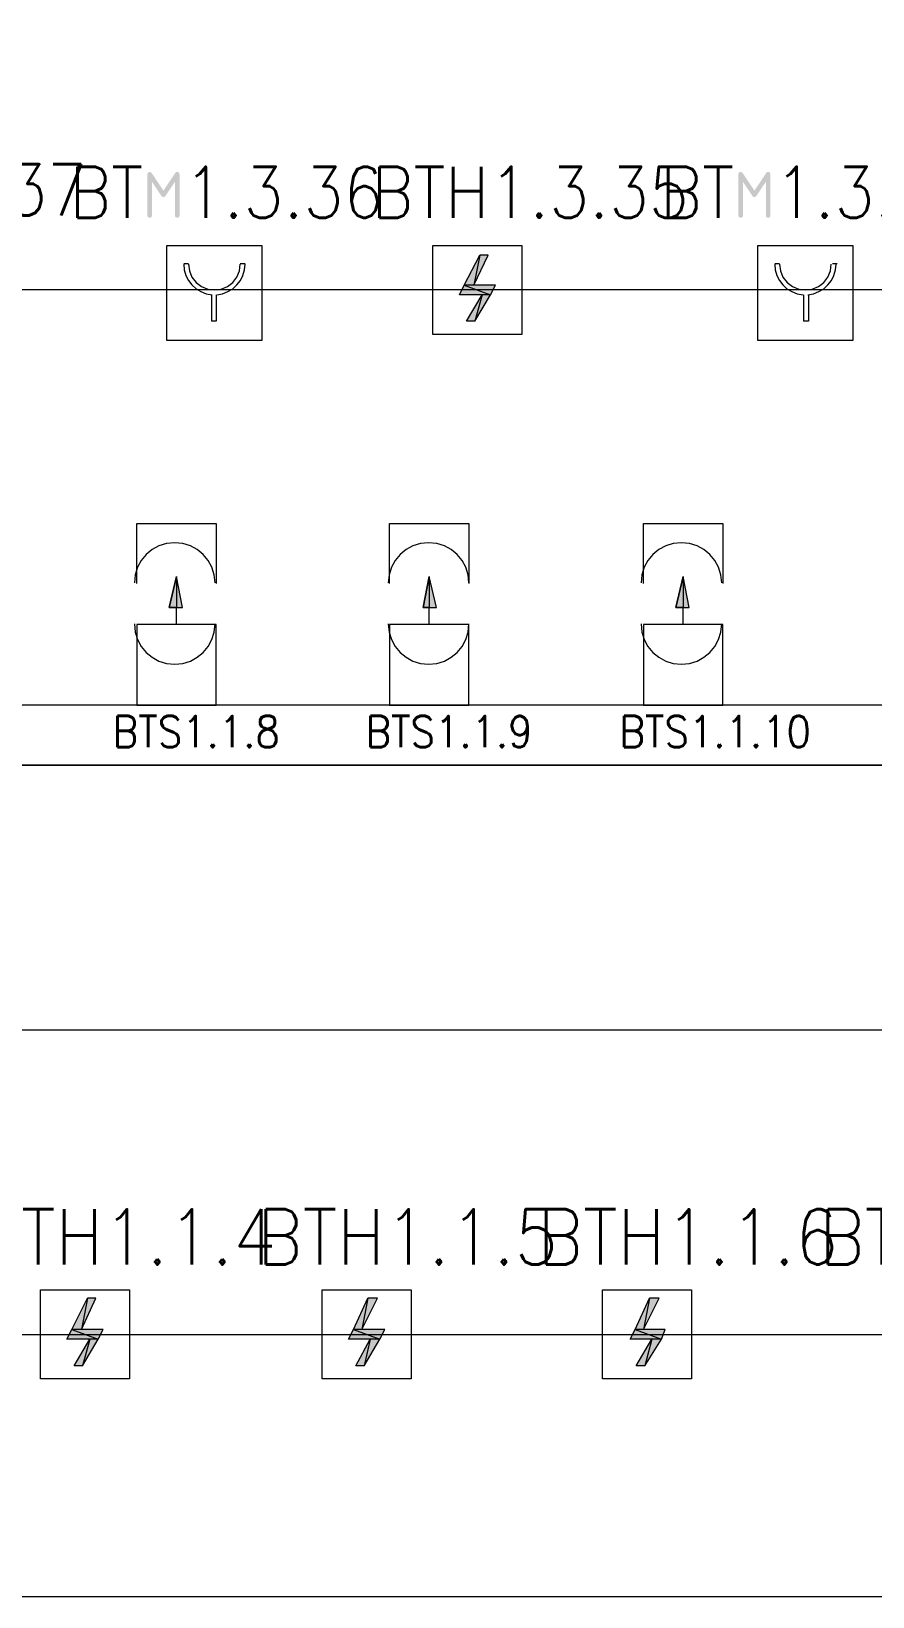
# Model space of a CAD drawing. Header units: millimetres. Extents: x 0 to 420, y 0 to 297.
# Drawn here: x 129.7 to 159.3, y 68.4 to 123.4 of the extents above; entities that cross this region are included whole.
import ezdxf

# ---------------------------------------------------------------- set-up
doc = ezdxf.new("R2010")
doc.units = ezdxf.units.MM
doc.styles.get("Standard").update_dxf_attribs({"font": 'STANDARD'})

msp = doc.modelspace()

# ---------------------------------------------------------------- hatches: boundary and pattern name
for points in [[(134.81502, 118.496842), (134.875309, 118.476585), (134.895497, 118.415814), (134.895497, 116.96281), (134.875309, 116.902314), (134.81502, 116.882333), (134.754248, 116.902314), (134.733991, 116.96281), (134.733991, 118.150679), (134.404916, 117.657893), (134.369776, 117.620961), (134.330502, 117.608835), (134.289987, 117.620961), (134.254434, 117.657893), (133.927012, 118.150679), (133.927012, 116.96281), (133.906755, 116.902314), (133.845983, 116.882333), (133.785488, 116.902314), (133.765506, 116.96281), (133.765506, 118.415814), (133.785488, 118.476585), (133.845983, 118.496842), (133.885671, 118.486645), (133.91709, 118.456604), (134.330502, 117.836487), (134.746118, 118.461013), (134.774781, 118.487816)], [(155.600687, 118.496842), (155.660976, 118.476585), (155.681164, 118.415814), (155.681164, 116.96281), (155.660976, 116.902314), (155.600687, 116.882333), (155.539915, 116.902314), (155.519658, 116.96281), (155.519658, 118.150679), (155.190582, 117.657893), (155.155442, 117.620961), (155.116168, 117.608835), (155.075654, 117.620961), (155.040101, 117.657893), (154.712679, 118.150679), (154.712679, 116.96281), (154.692422, 116.902314), (154.63165, 116.882333), (154.571154, 116.902314), (154.551173, 116.96281), (154.551173, 118.415814), (154.571154, 118.476585), (154.63165, 118.496842), (154.671338, 118.486645), (154.702757, 118.456604), (155.116168, 117.836487), (155.531785, 118.461013), (155.560448, 118.487816)]]:
    msp.add_hatch(color=7).paths.add_polyline_path(points, flags=0)
h = msp.add_hatch(color=1)
h.paths.add_polyline_path([(145.753668, 115.57), (145.457334, 115.57), (145.245668, 114.511666)], flags=0)
h.paths.add_polyline_path([(145.457334, 115.57), (145.245668, 114.511666), (144.907001, 114.511666)], flags=0)
h = msp.add_hatch(color=1)
h.paths.add_polyline_path([(146.007668, 114.511666), (144.907001, 114.511666), (145.838334, 114.173)], flags=0)
h.paths.add_polyline_path([(144.907001, 114.511666), (145.838334, 114.173), (144.737668, 114.173)], flags=0)
h = msp.add_hatch(color=1)
h.paths.add_polyline_path([(145.838334, 114.173), (145.542001, 114.173), (145.288001, 113.241666)], flags=0)
h.paths.add_polyline_path([(145.542001, 114.173), (145.288001, 113.241666), (144.991668, 113.241666)], flags=0)
h = msp.add_hatch(color=6)
h.paths.add_polyline_path([(134.535334, 103.166333), (134.789334, 104.267), (134.789334, 103.166333)], flags=0)
h.paths.add_polyline_path([(134.789334, 104.267), (134.789334, 103.166333), (135.001001, 103.166333)], flags=0)
h = msp.add_hatch(color=6)
h.paths.add_polyline_path([(143.467668, 103.166333), (143.679334, 104.267), (143.679334, 103.166333)], flags=0)
h.paths.add_polyline_path([(143.679334, 104.267), (143.679334, 103.166333), (143.933334, 103.166333)], flags=0)
h = msp.add_hatch(color=6)
h.paths.add_polyline_path([(152.357668, 103.166333), (152.611668, 104.267), (152.611668, 103.166333)], flags=0)
h.paths.add_polyline_path([(152.611668, 104.267), (152.611668, 103.166333), (152.823334, 103.166333)], flags=0)
h = msp.add_hatch(color=1)
h.paths.add_polyline_path([(131.953001, 78.867), (131.656668, 78.867), (131.445001, 77.766333)], flags=0)
h.paths.add_polyline_path([(131.656668, 78.867), (131.445001, 77.766333), (131.106334, 77.766333)], flags=0)
h = msp.add_hatch(color=1)
h.paths.add_polyline_path([(141.859001, 78.867), (141.520334, 78.867), (141.308668, 77.766333)], flags=0)
h.paths.add_polyline_path([(141.520334, 78.867), (141.308668, 77.766333), (141.012334, 77.766333)], flags=0)
h = msp.add_hatch(color=1)
h.paths.add_polyline_path([(151.765001, 78.867), (151.426334, 78.867), (151.214668, 77.766333)], flags=0)
h.paths.add_polyline_path([(151.426334, 78.867), (151.214668, 77.766333), (150.918334, 77.766333)], flags=0)
h = msp.add_hatch(color=1)
h.paths.add_polyline_path([(132.207001, 77.766333), (131.106334, 77.766333), (132.037668, 77.427666)], flags=0)
h.paths.add_polyline_path([(131.106334, 77.766333), (132.037668, 77.427666), (130.937001, 77.427666)], flags=0)
h = msp.add_hatch(color=1)
h.paths.add_polyline_path([(142.113001, 77.766333), (141.012334, 77.766333), (141.943668, 77.427666)], flags=0)
h.paths.add_polyline_path([(141.012334, 77.766333), (141.943668, 77.427666), (140.843001, 77.427666)], flags=0)
h = msp.add_hatch(color=1)
h.paths.add_polyline_path([(151.976668, 77.766333), (150.918334, 77.766333), (151.849668, 77.427666)], flags=0)
h.paths.add_polyline_path([(150.918334, 77.766333), (151.849668, 77.427666), (150.749001, 77.427666)], flags=0)
h = msp.add_hatch(color=1)
h.paths.add_polyline_path([(132.037668, 77.427666), (131.741334, 77.427666), (131.487334, 76.496333)], flags=0)
h.paths.add_polyline_path([(131.741334, 77.427666), (131.487334, 76.496333), (131.191001, 76.496333)], flags=0)
h = msp.add_hatch(color=1)
h.paths.add_polyline_path([(141.943668, 77.427666), (141.605001, 77.427666), (141.393334, 76.496333)], flags=0)
h.paths.add_polyline_path([(141.605001, 77.427666), (141.393334, 76.496333), (141.097001, 76.496333)], flags=0)
h = msp.add_hatch(color=1)
h.paths.add_polyline_path([(151.849668, 77.427666), (151.511001, 77.427666), (151.257001, 76.496333)], flags=0)
h.paths.add_polyline_path([(151.511001, 77.427666), (151.257001, 76.496333), (150.960668, 76.496333)], flags=0)

# ---------------------------------------------------------------- linework, layer by layer
at = {"color": 7, "lineweight": 0}
msp.add_lwpolyline([(25.696335, 97.620666), (25.696335, 193.928999), (368.850334, 193.928999), (368.850334, 97.620666), (25.696335, 97.620666), (368.850334, 97.620666), (368.850334, 68.368333), (25.696335, 68.368333)], close=True, dxfattribs=at)
at = {"color": 1, "lineweight": 0}
for points in [[(73.702335, 124.714), (76.538668, 124.714), (76.538668, 77.597), (297.434, 77.597), (297.434, 114.342333), (105.664001, 114.342333), (105.664001, 125.941666), (357.251, 125.941666), (357.251, 139.191999), (105.664001, 139.191999), (105.664001, 148.505333), (357.251, 148.505333), (357.251, 185.462333), (262.466667, 185.462333)], [(135.043334, 115.273666), (135.212668, 115.273666)], [(135.043334, 115.255704), (135.062552, 115.048818), (135.119073, 114.854688), (135.209294, 114.677213), (135.329614, 114.520295), (135.476428, 114.387834), (135.646136, 114.283732), (135.835134, 114.211888), (136.039819, 114.176204)], [(135.212668, 115.25625), (135.243354, 115.01803), (135.33335, 114.79959), (135.47651, 114.611646), (135.666693, 114.464913), (135.888592, 114.372973), (136.122834, 114.342327), (136.357077, 114.372973), (136.578976, 114.464913), (136.769159, 114.611646), (136.912319, 114.79959), (137.002315, 115.01803), (137.033001, 115.25625)], [(136.205867, 114.176191), (136.41055, 114.211877), (136.599544, 114.283725), (136.769246, 114.387833), (136.916056, 114.520298), (137.036373, 114.677219), (137.126595, 114.854693), (137.183122, 115.048818), (137.202351, 115.255691)], [(137.033001, 115.273666), (137.202334, 115.273666)], [(155.829001, 115.273666), (155.998334, 115.273666)], [(155.829001, 115.255704), (155.848219, 115.048818), (155.904739, 114.854688), (155.994961, 114.677213), (156.11528, 114.520295), (156.262095, 114.387834), (156.431803, 114.283732), (156.6208, 114.211888), (156.825485, 114.176204)], [(155.998334, 115.25625), (156.029021, 115.01803), (156.119016, 114.79959), (156.262177, 114.611646), (156.452359, 114.464913), (156.674259, 114.372973), (156.908501, 114.342327), (157.142743, 114.372973), (157.364643, 114.464913), (157.554825, 114.611646), (157.697986, 114.79959), (157.787981, 115.01803), (157.818668, 115.25625)], [(156.991534, 114.176191), (157.196217, 114.211877), (157.385211, 114.283725), (157.554913, 114.387833), (157.701723, 114.520298), (157.82204, 114.677219), (157.912262, 114.854693), (157.968788, 115.048818), (157.988018, 115.255691)], [(157.861001, 115.273666), (158.030334, 115.273666)], [(136.017001, 114.173), (136.017001, 113.241666)], [(136.186334, 114.173), (136.186334, 113.241666)], [(156.845001, 114.173), (156.845001, 113.241666)], [(157.014334, 114.173), (157.014334, 113.241666)], [(136.186334, 113.241666), (136.017001, 113.241666)], [(157.014334, 113.241666), (156.845001, 113.241666)]]:
    msp.add_lwpolyline(points, dxfattribs=at)
at = {"color": 7, "lineweight": 0}
for points in [[(134.450668, 115.908666), (137.795001, 115.908666)], [(143.806334, 115.908666), (146.939001, 115.908666)], [(155.236334, 115.908666), (158.580668, 115.908666)], [(130.005668, 79.163333), (133.138334, 79.163333)], [(139.911668, 79.163333), (143.044334, 79.163333)], [(149.775334, 79.163333), (152.908001, 79.163333)]]:
    msp.add_lwpolyline(points, dxfattribs=at)
at = {"color": 1, "lineweight": 0}
for points in [[(137.795001, 115.908666), (137.795001, 112.564333), (134.450668, 112.564333), (134.450668, 115.908666)], [(146.939001, 112.776), (143.806334, 112.776), (143.806334, 115.908666), (146.939001, 115.908666)], [(158.580668, 115.908666), (158.580668, 112.564333), (155.236334, 112.564333), (155.236334, 115.908666)], [(145.457334, 115.57), (145.245668, 114.511666), (144.907001, 114.511666)], [(145.753668, 115.57), (145.457334, 115.57), (145.245668, 114.511666)], [(144.907001, 114.511666), (145.838334, 114.173), (144.737668, 114.173)], [(146.007668, 114.511666), (144.907001, 114.511666), (145.838334, 114.173)], [(145.542001, 114.173), (145.288001, 113.241666), (144.991668, 113.241666)], [(145.838334, 114.173), (145.542001, 114.173), (145.288001, 113.241666)], [(133.138334, 76.030666), (130.005668, 76.030666), (130.005668, 79.163333), (133.138334, 79.163333)], [(131.656668, 78.867), (131.445001, 77.766333), (131.106334, 77.766333)], [(131.953001, 78.867), (131.656668, 78.867), (131.445001, 77.766333)], [(143.044334, 76.030666), (139.911668, 76.030666), (139.911668, 79.163333), (143.044334, 79.163333)], [(141.520334, 78.867), (141.308668, 77.766333), (141.012334, 77.766333)], [(141.859001, 78.867), (141.520334, 78.867), (141.308668, 77.766333)], [(152.908001, 76.030666), (149.775334, 76.030666), (149.775334, 79.163333), (152.908001, 79.163333)], [(151.426334, 78.867), (151.214668, 77.766333), (150.918334, 77.766333)], [(151.765001, 78.867), (151.426334, 78.867), (151.214668, 77.766333)], [(131.106334, 77.766333), (132.037668, 77.427666), (130.937001, 77.427666)], [(132.207001, 77.766333), (131.106334, 77.766333), (132.037668, 77.427666)], [(141.012334, 77.766333), (141.943668, 77.427666), (140.843001, 77.427666)], [(142.113001, 77.766333), (141.012334, 77.766333), (141.943668, 77.427666)], [(150.918334, 77.766333), (151.849668, 77.427666), (150.749001, 77.427666)], [(151.976668, 77.766333), (150.918334, 77.766333), (151.849668, 77.427666)], [(131.741334, 77.427666), (131.487334, 76.496333), (131.191001, 76.496333)], [(132.037668, 77.427666), (131.741334, 77.427666), (131.487334, 76.496333)], [(141.605001, 77.427666), (141.393334, 76.496333), (141.097001, 76.496333)], [(141.943668, 77.427666), (141.605001, 77.427666), (141.393334, 76.496333)], [(151.511001, 77.427666), (151.257001, 76.496333), (150.960668, 76.496333)], [(151.849668, 77.427666), (151.511001, 77.427666), (151.257001, 76.496333)]]:
    msp.add_lwpolyline(points, close=True, dxfattribs=at)
at = {"color": 6, "lineweight": 0}
for points in [[(133.392334, 104.013), (133.392334, 106.129666), (136.186334, 106.129666), (136.186334, 104.013)], [(142.282334, 104.013), (142.282334, 106.129666), (145.076334, 106.129666), (145.076334, 104.013)], [(151.214668, 104.013), (151.214668, 106.129666), (154.008668, 106.129666), (154.008668, 104.013)], [(136.144001, 104.034568), (136.115122, 104.320317), (136.032444, 104.586454), (135.901668, 104.827279), (135.728494, 105.037096), (135.518623, 105.210206), (135.277756, 105.34091), (135.011593, 105.423512), (134.725834, 105.452312), (134.440076, 105.423512), (134.173913, 105.34091), (133.933046, 105.210206), (133.723175, 105.037096), (133.550001, 104.827279), (133.419225, 104.586454), (133.336547, 104.320317), (133.307668, 104.034568)], [(145.076334, 104.034568), (145.047455, 104.320317), (144.964778, 104.586454), (144.834001, 104.827279), (144.660827, 105.037096), (144.450957, 105.210206), (144.210089, 105.34091), (143.943926, 105.423512), (143.658168, 105.452312), (143.372409, 105.423512), (143.106246, 105.34091), (142.865379, 105.210206), (142.655508, 105.037096), (142.482334, 104.827279), (142.351558, 104.586454), (142.26888, 104.320317), (142.240001, 104.034568)], [(153.966334, 104.034568), (153.937455, 104.320317), (153.854777, 104.586454), (153.724001, 104.827279), (153.550827, 105.037096), (153.340957, 105.210206), (153.100089, 105.34091), (152.833926, 105.423512), (152.548168, 105.452312), (152.262409, 105.423512), (151.996246, 105.34091), (151.755379, 105.210206), (151.545508, 105.037096), (151.372334, 104.827279), (151.241558, 104.586454), (151.15888, 104.320317), (151.130001, 104.034568)], [(134.789334, 102.573666), (134.789334, 103.166333), (135.001001, 103.166333), (134.789334, 104.267), (134.535334, 103.166333), (134.789334, 103.166333)], [(143.679334, 102.573666), (143.679334, 103.166333), (143.933334, 103.166333), (143.679334, 104.267), (143.467668, 103.166333), (143.679334, 103.166333)], [(152.611668, 102.573666), (152.611668, 103.166333), (152.823334, 103.166333), (152.611668, 104.267), (152.357668, 103.166333), (152.611668, 103.166333)], [(133.307668, 102.594833), (133.336481, 102.309029), (133.419118, 102.042828), (133.549874, 101.801932), (133.723048, 101.592046), (133.932934, 101.418873), (134.17383, 101.288116), (134.440031, 101.205479), (134.725834, 101.176666), (135.011638, 101.205479), (135.277839, 101.288116), (135.518735, 101.418873), (135.728621, 101.592046), (135.901795, 101.801932), (136.032551, 102.042828), (136.115188, 102.309029), (136.144001, 102.594833)], [(142.240001, 102.594833), (142.268814, 102.309029), (142.351451, 102.042828), (142.482208, 101.801932), (142.655381, 101.592046), (142.865267, 101.418873), (143.106163, 101.288116), (143.372364, 101.205479), (143.658168, 101.176666), (143.943971, 101.205479), (144.210173, 101.288116), (144.451068, 101.418873), (144.660954, 101.592046), (144.834128, 101.801932), (144.964885, 102.042828), (145.047521, 102.309029), (145.076334, 102.594833)], [(151.130001, 102.594833), (151.158814, 102.309029), (151.241451, 102.042828), (151.372208, 101.801932), (151.545381, 101.592046), (151.755267, 101.418873), (151.996163, 101.288116), (152.262364, 101.205479), (152.548168, 101.176666), (152.833971, 101.205479), (153.100173, 101.288116), (153.341068, 101.418873), (153.550954, 101.592046), (153.724128, 101.801932), (153.854885, 102.042828), (153.937521, 102.309029), (153.966334, 102.594833)], [(112.056335, 88.307333), (345.821, 88.307333), (345.821, 99.737333), (91.609335, 99.737333)]]:
    msp.add_lwpolyline(points, dxfattribs=at)
for points in [[(134.535334, 103.166333), (134.789334, 104.267), (134.789334, 103.166333)], [(134.789334, 104.267), (134.789334, 103.166333), (135.001001, 103.166333)], [(143.467668, 103.166333), (143.679334, 104.267), (143.679334, 103.166333)], [(143.679334, 104.267), (143.679334, 103.166333), (143.933334, 103.166333)], [(152.357668, 103.166333), (152.611668, 104.267), (152.611668, 103.166333)], [(152.611668, 104.267), (152.611668, 103.166333), (152.823334, 103.166333)], [(136.186334, 99.737333), (136.186334, 102.573666), (133.392334, 102.573666), (133.392334, 99.737333)], [(145.076334, 99.737333), (145.076334, 102.573666), (142.282334, 102.573666), (142.282334, 99.737333)], [(154.008668, 99.737333), (154.008668, 102.573666), (151.214668, 102.573666), (151.214668, 99.737333)]]:
    msp.add_lwpolyline(points, close=True, dxfattribs=at)

# ---------------------------------------------------------------- texts
at = {"color": 7, "attachment_point": 1}
for s, insert, char_height, width in [('BTH1.3.37', (120.480665, 118.765342), 1.798339, 10.59021856), ('BT', (131.021667, 118.680679), 1.798339, 2.59760078), ('1.3.36', (135.043333, 118.680679), 1.798339, 5.79464789), ('BTH1.3.35', (141.647332, 118.680679), 1.798339, 10.59021856), ('BT', (151.80734, 118.680679), 1.798339, 2.59760078), ('1.3.34', (155.829007, 118.680679), 1.798339, 5.99446333), ('BTS1.1.8', (132.545674, 99.354162), 1.098488, 5.37038554), ('BTS1.1.9', (141.435674, 99.354162), 1.098488, 5.37038554), ('BTS1.1.10', (150.368014, 99.354162), 1.098488, 5.98065666), ('BTH1.1.4', (127.719672, 82.001801), 1.949461, 9.747305), ('BTH1.1.5', (137.625665, 82.001801), 1.949461, 9.53069822), ('BTH1.1.6', (147.489326, 82.001801), 1.949461, 9.53069822), ('BTH1.1.7', (157.395337, 82.001801), 1.949461, 9.53069822)]:
    msp.add_mtext(s, dxfattribs=dict(at, insert=insert, char_height=char_height, width=width))

doc.saveas('drawing.dxf')
